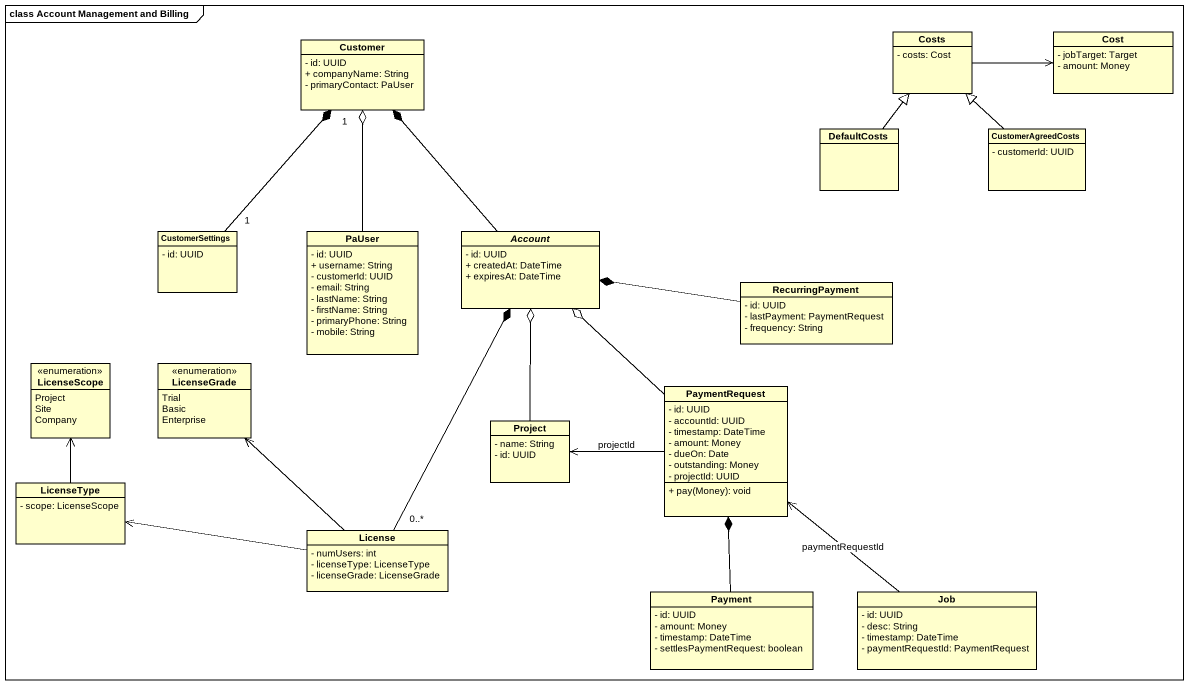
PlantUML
@startuml
mainframe class Account Management and Billing
hide circle
hide empty members
skinparam classAttributeIconSize 0
class Customer {
  - id: UUID
  + companyName: String
  - primaryContact: PaUser
}
class Costs {
  - costs: Cost
}
class Cost {
  - jobTarget: Target
  - amount: Money
}
class DefaultCosts
class CustomerAgreedCosts {
  - customerId: UUID
}
class CustomerSettings {
  - id: UUID
}
class PaUser {
  - id: UUID
  + username: String
  - customerId: UUID
  - email: String
  - lastName: String
  - firstName: String
  - primaryPhone: String
  - mobile: String
}
abstract class Account {
  - id: UUID
  + createdAt: DateTime
  + expiresAt: DateTime
}
class RecurringPayment {
  - id: UUID
  - lastPayment: PaymentRequest
  - frequency: String
}
enum LicenseScope {
  Project
  Site
  Company
}
enum LicenseGrade {
  Trial
  Basic
  Enterprise
}
class PaymentRequest {
  - id: UUID
  - accountId: UUID
  - timestamp: DateTime
  - amount: Money
  - dueOn: Date
  - outstanding: Money
  - projectId: UUID
  + pay(Money): void
}
class Project {
  - name: String
  - id: UUID
}
class LicenseType {
  - scope: LicenseScope
}
class License {
  - numUsers: int
  - licenseType: LicenseType
  - licenseGrade: LicenseGrade
}
class Payment {
  - id: UUID
  - amount: Money
  - timestamp: DateTime
  - settlesPaymentRequest: boolean
}
class Job {
  - id: UUID
  - desc: String
  - timestamp: DateTime
  - paymentRequestId: PaymentRequest
}
Costs -right-> Cost
DefaultCosts -up-|> Costs
CustomerAgreedCosts -up-|> Costs
CustomerSettings "1" -up-* "1" Customer
PaUser -up-o Customer
Account -up-* Customer
RecurringPayment -left-* Account
PaymentRequest -up-o Account
PaymentRequest -left-> Project : projectId
Project -up-o Account
LicenseType -up-> LicenseScope
License "0..*" -up-* Account
License -up-> LicenseGrade
License -left-> LicenseType
Payment -up-* PaymentRequest
Job -up-> PaymentRequest : paymentRequestId
@enduml
